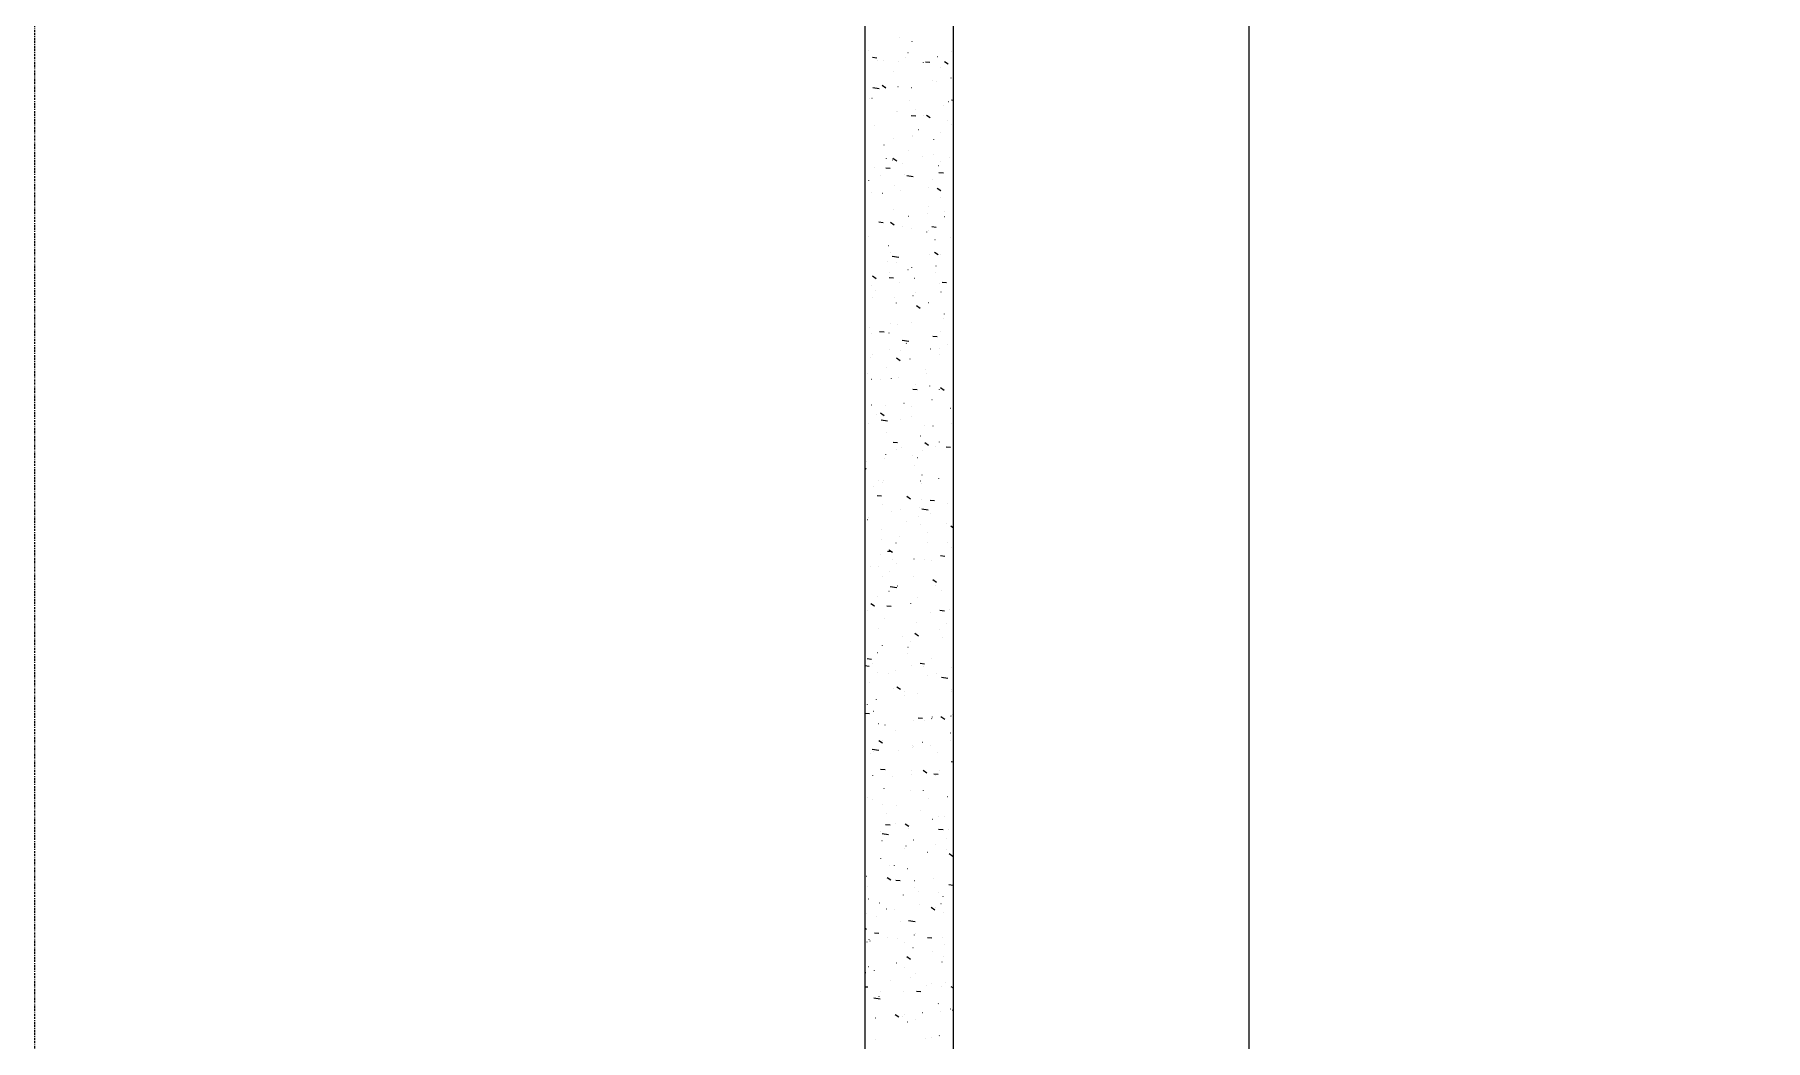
# Model space of a CAD drawing. Extents: x -1789 to 4156, y -3064 to 1391.
# Drawn here: x 1532.7 to 1766.7, y -1373.5 to -1237.4 of the extents above; entities that cross this region are included whole.
import ezdxf

# ---------------------------------------------------------------- set-up
doc = ezdxf.new("R2010")
doc.units = 0
doc.linetypes.add('ESTILO_TQS_0003', pattern=[0.92, 0.3, -0.15, 0.02, -0.15, 0.3])
for name, color, linetype in [('2', 2, 'CONTINUOUS'), ('3', 3, 'CONTINUOUS'), ('9', 254, 'CONTINUOUS')]:
    doc.layers.add(name, color=color, linetype=linetype)

msp = doc.modelspace()

# ---------------------------------------------------------------- linework, layer by layer
at = {"layer": '2', "linetype": 'ESTILO_TQS_0003'}
msp.add_lwpolyline([(1532.6668, -1652.89415), (2146.65185, -1652.89415), (2146.65185, 1011.24555), (1532.6668, 1011.24555), (1532.6668, -1652.89415)], dxfattribs=at)
at = {"layer": '3', "linetype": 'Continuous'}
msp.add_line((1696.93695, -1513.71765), (1696.93695, -875.2197), dxfattribs=at)
at = {"layer": '9', "linetype": 'Continuous'}
for p, q in [((1644.93695, -1237.59405), (1644.93695, -1237.59405)), ((1644.93695, -1237.59405), (1644.93695, -1237.59405)), ((1644.93695, -1238.19355), (1644.93695, -1238.19355)), ((1644.93695, -1238.19355), (1644.93695, -1238.19355)), ((1649.6764, -1237.79255), (1649.6843, -1237.78645)), ((1656.93695, -1237.4343), (1656.93695, -1237.4343)), ((1645.0274, -1238.90545), (1645.02, -1238.8987)), ((1645.4078, -1239.61525), (1645.3994, -1239.6099)), ((1646.5682, -1240.58255), (1645.9705, -1240.53025)), ((1650.4066, -1240.47175), (1650.4165, -1240.47045)), ((1650.7926, -1239.87045), (1650.78415, -1239.8651)), ((1651.36885, -1238.37135), (1651.3615, -1238.3646)), ((1654.74865, -1240.3717), (1654.7566, -1240.3656)), ((1656.7221, -1239.6403), (1656.732, -1239.639)), ((1656.93695, -1240.6096), (1656.93695, -1240.6096)), ((1656.93695, -1240.6096), (1656.93695, -1240.6096)), ((1644.93695, -1241.19185), (1644.93695, -1241.19185)), ((1644.93695, -1241.19185), (1644.93695, -1241.19185)), ((1644.93695, -1241.19185), (1644.93695, -1241.19185)), ((1644.93695, -1241.4292), (1644.93695, -1241.4292)), ((1646.61925, -1240.97035), (1646.6292, -1240.96905)), ((1647.5163, -1240.9585), (1647.50785, -1240.95315)), ((1648.8465, -1242.405), (1648.8391, -1242.39825)), ((1649.5548, -1241.12145), (1649.5627, -1241.1154)), ((1652.9011, -1241.2137), (1652.89265, -1241.20835)), ((1653.7408, -1241.21005), (1653.1431, -1241.1578)), ((1655.18795, -1241.8709), (1655.1806, -1241.86415)), ((1656.20335, -1241.4255), (1655.7059, -1241.09)), ((1656.93695, -1241.4897), (1656.93695, -1241.4897)), ((1656.93695, -1241.92035), (1656.93695, -1241.92035)), ((1644.93695, -1244.66485), (1644.93695, -1244.66485)), ((1644.93695, -1244.7896), (1644.93695, -1244.7896)), ((1646.90635, -1244.7568), (1646.01695, -1244.61885)), ((1647.8011, -1244.6508), (1647.3037, -1244.3153)), ((1647.7759, -1244.41585), (1647.7858, -1244.41455)), ((1649.4332, -1244.4504), (1649.4411, -1244.4443)), ((1651.24265, -1244.60065), (1651.23525, -1244.5939)), ((1654.0914, -1243.5844), (1654.1013, -1243.5831)), ((1654.62705, -1243.70065), (1654.635, -1243.69455)), ((1656.5948, -1243.25485), (1656.6047, -1243.25355)), ((1656.93695, -1243.4736), (1656.93695, -1243.4736)), ((1656.93695, -1243.78485), (1656.93695, -1243.78485)), ((1656.93695, -1243.78485), (1656.93695, -1243.78485)), ((1656.93695, -1243.78485), (1656.93695, -1243.78485)), ((1645.6155, -1246.0981), (1645.60705, -1246.09275)), ((1645.9204, -1246.0687), (1645.913, -1246.06195)), ((1650.95375, -1246.32365), (1650.9453, -1246.3183)), ((1651.7393, -1247.49185), (1651.7492, -1247.49055)), ((1655.5266, -1246.99325), (1655.53655, -1246.99195)), ((1656.2454, -1246.51955), (1656.23695, -1246.5142)), ((1656.93695, -1246.31245), (1656.68935, -1246.27405)), ((1656.93695, -1246.96015), (1656.93695, -1246.96015)), ((1656.93695, -1246.96015), (1656.93695, -1246.96015)), ((1644.93695, -1247.90045), (1644.93695, -1247.90045)), ((1644.93695, -1248.3874), (1644.93695, -1248.3874)), ((1644.93695, -1248.3874), (1644.93695, -1248.3874)), ((1646.2107, -1249.6526), (1646.2023, -1249.6472)), ((1649.2359, -1247.82145), (1649.2458, -1247.8201)), ((1649.3116, -1247.77935), (1649.3195, -1247.77325)), ((1651.83675, -1248.444), (1651.23905, -1248.39175)), ((1652.82355, -1248.32015), (1652.83145, -1248.31405)), ((1653.7702, -1248.677), (1653.27275, -1248.3415)), ((1656.0705, -1249.0643), (1656.07845, -1249.0582)), ((1656.6616, -1249.56625), (1656.65425, -1249.5595)), ((1656.93695, -1248.89025), (1656.93695, -1248.89025)), ((1656.93695, -1249.81855), (1656.93695, -1249.81855)), ((1656.93695, -1249.81855), (1656.93695, -1249.81855)), ((1644.93695, -1251.1361), (1644.93695, -1251.1361)), ((1644.93695, -1251.98515), (1644.93695, -1251.98515)), ((1644.93695, -1251.98515), (1644.93695, -1251.98515)), ((1648.83, -1251.47265), (1648.8399, -1251.47135)), ((1651.33935, -1251.03425), (1651.332, -1251.0275)), ((1651.3334, -1251.14305), (1651.3433, -1251.14175)), ((1652.19395, -1250.28905), (1652.18555, -1250.2837)), ((1654.30245, -1251.6323), (1654.294, -1251.62695)), ((1655.1207, -1250.64445), (1655.13065, -1250.64315)), ((1656.93695, -1250.1354), (1656.93695, -1250.1354)), ((1656.93695, -1250.1354), (1656.93695, -1250.1354)), ((1656.93695, -1250.813), (1656.93695, -1250.813)), ((1644.93695, -1254.37175), (1644.93695, -1254.37175)), ((1644.93695, -1254.37175), (1644.93695, -1254.37175)), ((1647.56755, -1252.3532), (1647.5755, -1252.3471)), ((1647.86855, -1254.19885), (1647.8612, -1254.19205)), ((1648.67115, -1254.39535), (1648.66275, -1254.38995)), ((1649.2558, -1254.5247), (1648.7584, -1254.1892)), ((1650.81455, -1253.09735), (1650.8225, -1253.09125)), ((1652.78915, -1253.8435), (1652.78075, -1253.83815)), ((1654.26225, -1253.68745), (1654.2702, -1253.68135)), ((1655.15845, -1254.53385), (1655.1511, -1254.52705)), ((1656.35965, -1254.07915), (1656.36955, -1254.0778)), ((1656.93695, -1253.3107), (1656.93695, -1253.3107)), ((1656.93695, -1253.3107), (1656.93695, -1253.3107)), ((1656.93695, -1253.3107), (1656.93695, -1253.3107)), ((1644.93695, -1255.58295), (1644.93695, -1255.58295)), ((1644.93695, -1255.58295), (1644.93695, -1255.58295)), ((1644.93695, -1255.58295), (1644.93695, -1255.58295)), ((1646.2568, -1255.4092), (1646.26675, -1255.4079)), ((1647.01685, -1256.5167), (1647.00845, -1256.51135)), ((1648.3956, -1255.5435), (1647.7979, -1255.4912)), ((1650.04415, -1254.9106), (1650.05405, -1254.9093)), ((1650.2647, -1256.3945), (1650.25735, -1256.38775)), ((1651.5012, -1256.66015), (1650.61185, -1256.52225)), ((1654.89765, -1255.18675), (1654.8892, -1255.1814)), ((1655.5682, -1256.171), (1654.9705, -1256.1187)), ((1656.93695, -1256.16355), (1656.93695, -1256.16355)), ((1656.93695, -1256.29075), (1656.93695, -1256.29075)), ((1656.93695, -1256.48595), (1656.93695, -1256.48595)), ((1656.93695, -1256.48595), (1656.93695, -1256.48595)), ((1656.93695, -1256.48595), (1656.93695, -1256.48595)), ((1644.93695, -1257.60735), (1644.93695, -1257.60735)), ((1644.93695, -1259.18075), (1644.93695, -1259.18075)), ((1644.93695, -1259.18075), (1644.93695, -1259.18075)), ((1645.4991, -1257.17605), (1645.507, -1257.16995)), ((1645.8909, -1258.7316), (1645.8835, -1258.72485)), ((1647.3153, -1258.8676), (1647.3252, -1258.8663)), ((1648.9468, -1257.76615), (1648.9547, -1257.76005)), ((1649.8187, -1258.53805), (1649.8286, -1258.53675)), ((1653.606, -1258.03945), (1653.6159, -1258.03815)), ((1654.14065, -1257.0164), (1654.1486, -1257.0103)), ((1655.2249, -1258.5509), (1654.72745, -1258.21535)), ((1655.2496, -1258.58625), (1655.2412, -1258.5809)), ((1656.93695, -1257.5032), (1656.93695, -1257.5032)), ((1644.93695, -1260.843), (1644.93695, -1260.843)), ((1645.02735, -1261.5998), (1645.0189, -1261.59445)), ((1648.8252, -1261.0951), (1648.8331, -1261.089)), ((1653.38055, -1261.6669), (1653.39045, -1261.6656)), ((1653.5953, -1260.70765), (1653.5869, -1260.70225)), ((1655.24005, -1259.40845), (1655.24795, -1259.40235)), ((1655.6837, -1261.3601), (1655.67635, -1261.35335)), ((1656.93695, -1259.66125), (1656.93695, -1259.66125)), ((1656.93695, -1259.7057), (1656.93695, -1259.7057)), ((1644.93695, -1262.7785), (1644.93695, -1262.7785)), ((1644.93695, -1262.7785), (1644.93695, -1262.7785)), ((1647.4392, -1262.86035), (1646.84145, -1262.80805)), ((1648.9039, -1263.18), (1648.40645, -1262.8445)), ((1650.06735, -1263.37755), (1650.0753, -1263.3715)), ((1650.87715, -1261.99645), (1650.88705, -1261.99515)), ((1651.3099, -1263.6972), (1651.3025, -1263.69045)), ((1653.59205, -1263.88085), (1653.5836, -1263.87545)), ((1654.6118, -1263.48785), (1654.01405, -1263.43555)), ((1655.7038, -1262.0509), (1655.69535, -1262.0455)), ((1656.93695, -1262.5085), (1656.93695, -1262.5085)), ((1656.93695, -1262.5085), (1656.93695, -1262.5085)), ((1656.93695, -1262.8365), (1656.93695, -1262.8365)), ((1656.93695, -1262.8365), (1656.93695, -1262.8365)), ((1656.93695, -1262.8365), (1656.93695, -1262.8365)), ((1656.93695, -1263.6913), (1656.93695, -1263.6913)), ((1644.93695, -1264.07865), (1644.93695, -1264.07865)), ((1645.478, -1264.69825), (1645.47065, -1264.6915)), ((1648.1235, -1265.95675), (1648.13345, -1265.95545)), ((1653.31435, -1264.1217), (1653.32225, -1264.1156)), ((1654.43905, -1265.1253), (1654.44895, -1265.124)), ((1656.5613, -1264.86585), (1656.56925, -1264.85975)), ((1656.93695, -1266.0118), (1656.93695, -1266.0118)), ((1656.93695, -1266.0118), (1656.93695, -1266.0118)), ((1644.93695, -1266.3763), (1644.93695, -1266.3763)), ((1644.93695, -1267.31425), (1644.93695, -1267.31425)), ((1644.93695, -1267.31425), (1644.93695, -1267.31425)), ((1644.93695, -1267.31425), (1644.93695, -1267.31425)), ((1648.0584, -1268.15475), (1648.0663, -1268.14865)), ((1648.41825, -1266.9353), (1648.4098, -1266.92995)), ((1649.5579, -1267.54955), (1648.66855, -1267.4116)), ((1649.2971, -1268.1978), (1649.28975, -1268.19105)), ((1653.75645, -1267.16085), (1653.748, -1267.1555)), ((1654.87295, -1267.2062), (1654.37555, -1266.87065)), ((1654.57345, -1268.7054), (1654.5834, -1268.7041)), ((1655.129, -1267.19675), (1655.1216, -1267.19)), ((1656.93695, -1268.5984), (1656.93695, -1268.5984)), ((1656.93695, -1268.69395), (1656.93695, -1268.69395)), ((1644.93695, -1269.97405), (1644.93695, -1269.97405)), ((1644.93695, -1269.97405), (1644.93695, -1269.97405)), ((1644.93695, -1270.5499), (1644.93695, -1270.5499)), ((1644.93695, -1270.5499), (1644.93695, -1270.5499)), ((1646.47075, -1270.4315), (1645.9733, -1270.096)), ((1648.8267, -1270.38225), (1648.229, -1270.32995)), ((1648.28275, -1269.5336), (1648.29265, -1269.5323)), ((1649.65845, -1270.9007), (1649.65, -1270.8953)), ((1650.78615, -1269.204), (1650.79605, -1269.2027)), ((1651.30535, -1268.8989), (1651.3133, -1268.8928)), ((1651.69325, -1270.39345), (1651.6859, -1270.3867)), ((1654.55235, -1269.64305), (1654.56025, -1269.63695)), ((1655.9993, -1271.0098), (1655.4016, -1270.9575)), ((1656.93695, -1268.85345), (1656.93695, -1268.85345)), ((1656.93695, -1269.18705), (1656.93695, -1269.18705)), ((1656.93695, -1269.18705), (1656.93695, -1269.18705)), ((1645.8614, -1271.3945), (1645.85405, -1271.38775)), ((1645.9899, -1272.9776), (1645.9978, -1272.9715)), ((1646.4287, -1272.0184), (1646.4203, -1272.013)), ((1648.95655, -1273.04265), (1648.96645, -1273.04135)), ((1651.45995, -1272.7131), (1651.46985, -1272.7118)), ((1651.76695, -1272.24395), (1651.7585, -1272.23855)), ((1654.9967, -1271.12625), (1654.98825, -1271.12085)), ((1655.24725, -1272.21445), (1655.25715, -1272.21315)), ((1656.93695, -1271.0918), (1656.93695, -1271.0918)), ((1656.93695, -1272.36235), (1656.93695, -1272.36235)), ((1644.93695, -1273.57185), (1644.93695, -1273.57185)), ((1644.93695, -1273.57185), (1644.93695, -1273.57185)), ((1644.93695, -1273.78555), (1644.93695, -1273.78555)), ((1649.23685, -1273.72175), (1649.2448, -1273.71565)), ((1652.4398, -1274.4577), (1651.94235, -1274.12215)), ((1653.53265, -1273.6611), (1653.5406, -1273.655)), ((1655.73085, -1275.21), (1655.73875, -1275.2039)), ((1656.93695, -1275.19845), (1656.93695, -1275.19845)), ((1656.93695, -1275.19845), (1656.93695, -1275.19845)), ((1656.93695, -1275.19845), (1656.93695, -1275.19845)), ((1656.93695, -1275.5376), (1656.93695, -1275.5376)), ((1656.93695, -1275.5376), (1656.93695, -1275.5376)), ((1656.93695, -1275.5376), (1656.93695, -1275.5376)), ((1644.93695, -1277.02115), (1644.93695, -1277.02115)), ((1644.93695, -1277.16965), (1644.93695, -1277.16965)), ((1644.93695, -1277.16965), (1644.93695, -1277.16965)), ((1644.93695, -1277.16965), (1644.93695, -1277.16965)), ((1645.52475, -1277.09225), (1645.53465, -1277.09095)), ((1645.9127, -1277.7865), (1645.90535, -1277.77975)), ((1647.5504, -1277.67115), (1646.9527, -1277.61885)), ((1648.2172, -1277.7398), (1648.22515, -1277.7337)), ((1648.47825, -1276.49935), (1648.46985, -1276.494)), ((1649.3121, -1276.59365), (1649.322, -1276.59235)), ((1651.2804, -1276.3601), (1651.273, -1276.35335)), ((1655.1578, -1277.57945), (1655.1494, -1277.57405)), ((1655.6276, -1275.7622), (1655.6375, -1275.7609)), ((1656.93695, -1277.49105), (1656.93695, -1277.49105)), ((1644.93695, -1280.2568), (1644.93695, -1280.2568)), ((1648.30885, -1279.98215), (1648.3015, -1279.9754)), ((1649.7648, -1280.1318), (1649.7747, -1280.1305)), ((1650.8837, -1278.9459), (1649.99435, -1278.80795)), ((1650.55815, -1279.17915), (1650.5661, -1279.17305)), ((1653.80515, -1279.92325), (1653.8131, -1279.9172)), ((1654.723, -1278.29865), (1654.1253, -1278.24635)), ((1655.0995, -1279.85965), (1655.0921, -1279.8529)), ((1656.0803, -1279.30035), (1656.0902, -1279.29905)), ((1656.93695, -1278.49235), (1656.93695, -1278.49235)), ((1656.93695, -1278.7129), (1656.93695, -1278.7129)), ((1656.93695, -1278.7129), (1656.93695, -1278.7129)), ((1656.93695, -1279.8847), (1656.93695, -1279.8847)), ((1644.93695, -1280.7674), (1644.93695, -1280.7674)), ((1644.93695, -1280.7674), (1644.93695, -1280.7674)), ((1644.93695, -1280.7674), (1644.93695, -1280.7674)), ((1645.7216, -1281.09375), (1645.71315, -1281.08835)), ((1645.97745, -1280.63045), (1645.98735, -1280.6291)), ((1647.83005, -1282.437), (1647.82165, -1282.4316)), ((1649.72705, -1281.5206), (1649.2296, -1281.18505)), ((1651.0598, -1281.3193), (1651.0514, -1281.3139)), ((1653.1683, -1282.66255), (1653.15985, -1282.65715)), ((1655.0567, -1280.6903), (1655.0483, -1280.68495)), ((1656.93695, -1281.5434), (1656.93695, -1281.5434)), ((1656.93695, -1281.88815), (1656.93695, -1281.88815)), ((1644.93695, -1283.49245), (1644.93695, -1283.49245)), ((1644.93695, -1283.49245), (1644.93695, -1283.49245)), ((1644.93695, -1284.3652), (1644.93695, -1284.3652)), ((1644.93695, -1284.3652), (1644.93695, -1284.3652)), ((1645.3022, -1283.2122), (1645.31015, -1283.2061)), ((1645.8319, -1284.0574), (1645.82455, -1284.05065)), ((1647.03595, -1284.08885), (1647.04585, -1284.08755)), ((1648.5492, -1283.9563), (1648.5571, -1283.95025)), ((1649.53935, -1283.7593), (1649.54925, -1283.75795)), ((1651.79615, -1284.70045), (1651.8041, -1284.69435)), ((1653.32665, -1283.26065), (1653.33655, -1283.25935)), ((1653.72785, -1284.94775), (1653.7205, -1284.941)), ((1656.93695, -1285.06345), (1656.93695, -1285.06345)), ((1656.93695, -1285.06345), (1656.93695, -1285.06345)), ((1656.93695, -1285.06345), (1656.93695, -1285.06345)), ((1644.93695, -1286.72805), (1644.93695, -1286.72805)), ((1644.93695, -1286.72805), (1644.93695, -1286.72805)), ((1650.2389, -1287.26495), (1650.2488, -1287.26365)), ((1652.0504, -1285.46535), (1651.4527, -1285.41305)), ((1654.0262, -1286.76635), (1654.03615, -1286.76505)), ((1655.04315, -1285.4446), (1655.05105, -1285.4385)), ((1655.6961, -1285.5468), (1655.1987, -1285.21125)), ((1656.93695, -1285.8929), (1656.93695, -1285.8929)), ((1656.93695, -1286.38375), (1656.93695, -1286.38375)), ((1644.93695, -1287.96295), (1644.93695, -1287.96295)), ((1644.93695, -1287.96295), (1644.93695, -1287.96295)), ((1645.88275, -1287.54695), (1645.8743, -1287.54155)), ((1646.4807, -1288.77915), (1646.4886, -1288.77305)), ((1647.5735, -1288.9607), (1647.07605, -1288.62515)), ((1648.02735, -1289.69365), (1647.138, -1289.55575)), ((1647.7355, -1287.59455), (1647.7454, -1287.59325)), ((1649.72765, -1289.5233), (1649.7356, -1289.5172)), ((1651.22095, -1287.7725), (1651.2125, -1287.7671)), ((1651.2509, -1289.023), (1651.24355, -1289.01625)), ((1656.55915, -1287.99805), (1656.55075, -1287.99265)), ((1656.93695, -1287.88835), (1656.93695, -1287.88835)), ((1656.93695, -1287.88835), (1656.93695, -1287.88835)), ((1656.93695, -1288.2387), (1656.93695, -1288.2387)), ((1656.93695, -1288.2387), (1656.93695, -1288.2387)), ((1644.93695, -1289.9637), (1644.93695, -1289.9637)), ((1644.93695, -1291.56075), (1644.93695, -1291.56075)), ((1645.41905, -1290.02405), (1645.41165, -1290.0173)), ((1647.84415, -1291.178), (1647.8541, -1291.1767)), ((1652.4612, -1291.73785), (1652.45275, -1291.7325)), ((1652.97465, -1290.26745), (1652.9826, -1290.26135)), ((1654.15965, -1290.34655), (1654.1696, -1290.34525)), ((1656.66305, -1290.017), (1656.673, -1290.01565)), ((1656.93695, -1291.07545), (1656.93695, -1291.07545)), ((1656.93695, -1291.414), (1656.93695, -1291.414)), ((1656.93695, -1291.414), (1656.93695, -1291.414)), ((1644.93695, -1293.1993), (1644.93695, -1293.1993)), ((1647.802, -1294.23655), (1647.8099, -1294.23045)), ((1649.3778, -1292.63205), (1648.7801, -1292.57975)), ((1649.23815, -1293.5236), (1649.23075, -1293.51685)), ((1649.9429, -1293.30885), (1649.9345, -1293.30345)), ((1651.40605, -1294.30685), (1651.41595, -1294.30555)), ((1652.80305, -1293.6347), (1652.811, -1293.62865)), ((1653.54255, -1292.9869), (1653.04515, -1292.65135)), ((1654.56965, -1293.0811), (1654.5612, -1293.07575)), ((1655.07, -1292.52255), (1655.06265, -1292.5158)), ((1656.5504, -1293.2596), (1655.9527, -1293.2073)), ((1656.93695, -1293.2934), (1656.93695, -1293.2934)), ((1656.93695, -1294.23335), (1656.93695, -1294.23335)), ((1644.93695, -1295.15855), (1644.93695, -1295.15855)), ((1644.93695, -1295.15855), (1644.93695, -1295.15855)), ((1645.14035, -1296.2122), (1644.93695, -1296.075)), ((1644.93695, -1296.43495), (1644.93695, -1296.43495)), ((1644.93695, -1296.43495), (1644.93695, -1296.43495)), ((1644.93695, -1296.43495), (1644.93695, -1296.43495)), ((1645.1153, -1295.13505), (1645.12525, -1295.13375)), ((1647.6187, -1294.80545), (1647.62865, -1294.80415)), ((1651.6343, -1295.7193), (1651.6269, -1295.71255)), ((1652.0514, -1294.6521), (1652.04295, -1294.6467)), ((1656.93695, -1294.58925), (1656.93695, -1294.58925)), ((1656.93695, -1294.58925), (1656.93695, -1294.58925)), ((1656.93695, -1294.58925), (1656.93695, -1294.58925)), ((1656.93695, -1295.27645), (1656.93695, -1295.27645)), ((1644.93695, -1298.7563), (1644.93695, -1298.7563)), ((1646.13415, -1298.5987), (1646.14405, -1298.5974)), ((1646.842, -1297.6729), (1646.8346, -1297.66615)), ((1647.2841, -1297.9655), (1647.27565, -1297.96015)), ((1647.4876, -1297.7134), (1647.49555, -1297.70735)), ((1652.44965, -1297.76725), (1652.45955, -1297.76595)), ((1652.6223, -1298.19105), (1652.6139, -1298.1857)), ((1652.68145, -1296.96365), (1652.6894, -1296.95755)), ((1654.95305, -1297.43765), (1654.96295, -1297.43635)), ((1656.93695, -1297.76455), (1656.93695, -1297.76455)), ((1656.93695, -1297.76455), (1656.93695, -1297.76455)), ((1656.93695, -1297.76455), (1656.93695, -1297.76455)), ((1644.93695, -1299.6706), (1644.93695, -1299.6706)), ((1647.20415, -1299.84245), (1646.60645, -1299.79015)), ((1647.366, -1301.04235), (1647.37395, -1301.03625)), ((1651.1094, -1300.2384), (1650.612, -1299.90285)), ((1652.32235, -1301.3818), (1652.33225, -1301.3805)), ((1652.55985, -1300.2926), (1652.5678, -1300.2865)), ((1654.37675, -1300.46995), (1653.77905, -1300.41765)), ((1656.10965, -1300.88315), (1656.11955, -1300.88185)), ((1656.93695, -1300.5783), (1656.93695, -1300.5783)), ((1656.93695, -1300.5783), (1656.93695, -1300.5783)), ((1656.93695, -1300.5783), (1656.93695, -1300.5783)), ((1656.93695, -1300.69395), (1656.93695, -1300.69395)), ((1656.93695, -1300.9398), (1656.93695, -1300.9398)), ((1656.93695, -1300.9398), (1656.93695, -1300.9398)), ((1644.93695, -1302.3541), (1644.93695, -1302.3541)), ((1644.93695, -1302.3541), (1644.93695, -1302.3541)), ((1644.93695, -1302.9062), (1644.93695, -1302.9062)), ((1645.29455, -1303.0486), (1645.28615, -1303.04325)), ((1645.38955, -1302.68695), (1645.3822, -1302.6802)), ((1648.5243, -1301.9309), (1648.5159, -1301.92555)), ((1649.81895, -1301.71135), (1649.82885, -1301.71005)), ((1650.6328, -1303.27415), (1650.62435, -1303.2688)), ((1652.261, -1302.6385), (1652.2536, -1302.63175)), ((1652.43825, -1303.62155), (1652.4462, -1303.61545)), ((1653.5353, -1301.73865), (1652.6459, -1301.60075)), ((1653.86255, -1302.15645), (1653.8541, -1302.1511)), ((1655.971, -1303.4997), (1655.9626, -1303.49435)), ((1656.93695, -1302.26625), (1656.93695, -1302.26625)), ((1644.93695, -1305.95185), (1644.93695, -1305.95185)), ((1644.93695, -1305.95185), (1644.93695, -1305.95185)), ((1644.93695, -1306.14185), (1644.93695, -1306.14185)), ((1647.18825, -1305.6555), (1647.19815, -1305.65415)), ((1647.2444, -1304.3713), (1647.25235, -1304.3652)), ((1649.69165, -1305.3259), (1649.70155, -1305.3246)), ((1653.46545, -1306.069), (1653.4734, -1306.0629)), ((1653.47895, -1304.8273), (1653.48885, -1304.826)), ((1656.0801, -1306.13805), (1656.0727, -1306.1313)), ((1656.93695, -1304.1691), (1656.58105, -1303.92905)), ((1656.93695, -1304.1151), (1656.93695, -1304.1151)), ((1656.93695, -1304.1151), (1656.93695, -1304.1151)), ((1656.93695, -1304.1151), (1656.93695, -1304.1151)), ((1647.1228, -1307.70025), (1647.13075, -1307.69415)), ((1648.59165, -1307.36435), (1647.99395, -1307.31205)), ((1648.67625, -1307.4899), (1648.17885, -1307.15435)), ((1648.68545, -1308.3841), (1648.677, -1308.37875)), ((1649.20865, -1306.18655), (1649.2013, -1306.17975)), ((1651.6048, -1308.3822), (1651.59745, -1308.37545)), ((1653.0473, -1308.4819), (1653.0572, -1308.4806)), ((1655.76425, -1307.99185), (1655.16655, -1307.93955)), ((1656.71245, -1306.8131), (1656.72035, -1306.80705)), ((1656.93695, -1306.92325), (1656.93695, -1306.92325)), ((1656.93695, -1307.29035), (1656.93695, -1307.29035)), ((1656.93695, -1307.29035), (1656.93695, -1307.29035)), ((1656.93695, -1307.29035), (1656.93695, -1307.29035)), ((1656.93695, -1308.09445), (1656.93695, -1308.09445)), ((1644.93695, -1309.3775), (1644.93695, -1309.3775)), ((1644.93695, -1309.54965), (1644.93695, -1309.54965)), ((1644.93695, -1309.54965), (1644.93695, -1309.54965)), ((1645.77295, -1309.38325), (1645.76555, -1309.3765)), ((1646.75655, -1309.3101), (1646.7665, -1309.3088)), ((1647.28955, -1310.6701), (1647.28115, -1310.66475)), ((1648.2928, -1310.0381), (1648.3007, -1310.032)), ((1649.25995, -1308.9805), (1649.2699, -1308.9792)), ((1651.53975, -1310.78225), (1651.5477, -1310.77615)), ((1654.02365, -1308.60965), (1654.01525, -1308.6043)), ((1656.93695, -1310.46565), (1656.93695, -1310.46565)), ((1656.93695, -1310.46565), (1656.93695, -1310.46565)), ((1644.93695, -1312.6131), (1644.93695, -1312.6131)), ((1644.93695, -1312.6131), (1644.93695, -1312.6131)), ((1644.93695, -1312.6131), (1644.93695, -1312.6131)), ((1644.93695, -1313.1474), (1644.93695, -1313.1474)), ((1648.21755, -1312.7155), (1648.2275, -1312.7142)), ((1649.2689, -1312.26775), (1648.37955, -1312.1298)), ((1649.39805, -1312.01335), (1649.3896, -1312.008)), ((1654.6453, -1311.51605), (1654.1479, -1311.18055)), ((1654.53305, -1311.88405), (1654.543, -1311.88275)), ((1655.2639, -1312.57505), (1655.25545, -1312.5697)), ((1656.93695, -1313.0618), (1656.93695, -1313.0618)), ((1645.3751, -1315.36365), (1645.36775, -1315.3569)), ((1646.2431, -1314.7414), (1645.7457, -1314.40585)), ((1646.2838, -1314.8153), (1646.29175, -1314.8092)), ((1646.69595, -1313.4672), (1646.6875, -1313.46185)), ((1648.5326, -1314.7597), (1647.93485, -1314.7074)), ((1651.19195, -1314.34885), (1651.18455, -1314.3421)), ((1652.0735, -1313.60835), (1652.0814, -1313.60225)), ((1655.7052, -1315.38725), (1655.1075, -1315.33495)), ((1656.3837, -1315.2382), (1656.3936, -1315.2369)), ((1656.93695, -1313.2682), (1656.93695, -1313.2682)), ((1656.93695, -1313.2682), (1656.93695, -1313.2682)), ((1656.93695, -1313.2682), (1656.93695, -1313.2682)), ((1656.93695, -1313.457), (1656.93695, -1313.457)), ((1656.93695, -1313.6409), (1656.93695, -1313.6409)), ((1656.93695, -1315.495), (1656.93695, -1315.495)), ((1644.93695, -1315.84875), (1644.93695, -1315.84875)), ((1644.93695, -1315.84875), (1644.93695, -1315.84875)), ((1644.93695, -1316.7452), (1644.93695, -1316.7452)), ((1646.758, -1317.68705), (1646.76595, -1317.68095)), ((1647.5648, -1316.39925), (1647.5747, -1316.39795)), ((1651.9519, -1316.9373), (1651.9598, -1316.9312)), ((1653.8803, -1315.5678), (1653.8902, -1315.5665)), ((1655.01105, -1317.8484), (1655.00365, -1317.84165)), ((1656.02475, -1317.0477), (1656.03265, -1317.0416)), ((1656.93695, -1316.8162), (1656.93695, -1316.8162)), ((1656.93695, -1316.8162), (1656.93695, -1316.8162)), ((1656.93695, -1316.8162), (1656.93695, -1316.8162)), ((1644.93695, -1319.0844), (1644.93695, -1319.0844)), ((1647.33935, -1320.0267), (1647.34925, -1320.0254)), ((1650.0868, -1318.8027), (1650.07835, -1318.79735)), ((1651.12665, -1319.5281), (1651.1366, -1319.5268)), ((1652.21215, -1318.76755), (1651.71475, -1318.43205)), ((1655.42505, -1319.02825), (1655.4166, -1319.0229)), ((1656.93695, -1319.6132), (1656.93695, -1319.6132)), ((1656.93695, -1319.99145), (1656.93695, -1319.99145)), ((1656.93695, -1319.99145), (1656.93695, -1319.99145)), ((1644.93695, -1320.343), (1644.93695, -1320.343)), ((1644.93695, -1320.343), (1644.93695, -1320.343)), ((1644.93695, -1320.343), (1644.93695, -1320.343)), ((1644.93695, -1322.32), (1644.93695, -1322.32)), ((1645.86, -1321.9264), (1645.26225, -1321.8741)), ((1645.9888, -1322.54255), (1645.9804, -1322.53715)), ((1646.6364, -1321.016), (1646.64435, -1321.0099)), ((1650.70925, -1321.1264), (1650.7172, -1321.1203)), ((1650.7941, -1320.32925), (1650.78675, -1320.3225)), ((1653.0326, -1322.55395), (1652.43485, -1322.50165)), ((1653.95625, -1321.87055), (1653.9642, -1321.86445)), ((1656.93695, -1321.9545), (1656.93695, -1321.9545)), ((1645.51445, -1322.8762), (1644.93695, -1322.78665)), ((1644.93695, -1323.94075), (1644.93695, -1323.94075)), ((1644.93695, -1323.94075), (1644.93695, -1323.94075)), ((1646.641, -1323.7164), (1646.6509, -1323.7151)), ((1648.0973, -1323.8858), (1648.08885, -1323.8804)), ((1649.1444, -1323.38685), (1649.1543, -1323.38555)), ((1651.32705, -1322.7681), (1651.3186, -1322.7627)), ((1652.9317, -1322.88825), (1652.9416, -1322.88695)), ((1653.4355, -1324.11135), (1653.4271, -1324.10595)), ((1654.6132, -1323.8288), (1654.6058, -1323.82205)), ((1656.18685, -1324.5314), (1655.2975, -1324.3935)), ((1656.66525, -1322.99365), (1656.65685, -1322.98825)), ((1656.93695, -1322.89555), (1656.93695, -1322.89555)), ((1656.93695, -1323.16675), (1656.93695, -1323.16675)), ((1656.93695, -1324.64775), (1656.93695, -1324.64775)), ((1644.93695, -1325.55565), (1644.93695, -1325.55565)), ((1644.93695, -1325.55565), (1644.93695, -1325.55565)), ((1644.93695, -1325.55565), (1644.93695, -1325.55565)), ((1645.5366, -1325.09555), (1645.54455, -1325.08945)), ((1648.7836, -1325.83965), (1648.7915, -1325.8336)), ((1649.779, -1326.01905), (1649.2816, -1325.68355)), ((1650.30515, -1326.22615), (1650.29775, -1326.2194)), ((1650.301, -1326.83235), (1650.3109, -1326.83105)), ((1652.03055, -1326.5838), (1652.0385, -1326.5777)), ((1656.6165, -1326.0009), (1656.62645, -1325.9996)), ((1656.72145, -1326.22), (1656.7294, -1326.2139)), ((1656.93695, -1325.95815), (1656.93695, -1325.95815)), ((1656.93695, -1326.342), (1656.93695, -1326.342)), ((1656.93695, -1326.342), (1656.93695, -1326.342)), ((1656.93695, -1326.342), (1656.93695, -1326.342)), ((1644.93695, -1327.53855), (1644.93695, -1327.53855)), ((1644.93695, -1327.53855), (1644.93695, -1327.53855)), ((1644.93695, -1327.53855), (1644.93695, -1327.53855)), ((1644.93695, -1328.7913), (1644.93695, -1328.7913)), ((1644.93695, -1328.7913), (1644.93695, -1328.7913)), ((1644.93695, -1328.7913), (1644.93695, -1328.7913)), ((1645.5816, -1329.3026), (1644.9839, -1329.2503)), ((1645.3306, -1328.0128), (1645.3232, -1328.00605)), ((1646.14995, -1328.99575), (1646.1415, -1328.99035)), ((1646.5137, -1327.33095), (1646.5236, -1327.32965)), ((1656.59985, -1329.54895), (1656.6078, -1329.54285)), ((1656.8264, -1329.44685), (1656.81795, -1329.44145)), ((1656.93695, -1329.5173), (1656.93695, -1329.5173)), ((1656.93695, -1329.5173), (1656.93695, -1329.5173)), ((1644.93695, -1331.1363), (1644.93695, -1331.1363)), ((1646.7746, -1330.61685), (1646.78255, -1330.61075)), ((1647.6703, -1330.77645), (1647.68025, -1330.77515)), ((1649.1497, -1331.51235), (1649.1423, -1331.5056)), ((1651.4655, -1330.25305), (1651.4734, -1330.24695)), ((1652.7542, -1329.9301), (1652.1565, -1329.8778)), ((1653.01335, -1330.19295), (1653.0049, -1330.1876)), ((1653.9858, -1329.945), (1653.99575, -1329.9437)), ((1654.12425, -1329.72575), (1654.11685, -1329.71895)), ((1655.7481, -1330.04525), (1655.25065, -1329.70975)), ((1656.4892, -1329.61545), (1656.49915, -1329.61415)), ((1656.93695, -1330.29605), (1656.93695, -1330.29605)), ((1656.93695, -1330.84715), (1656.93695, -1330.84715)), ((1644.93695, -1332.0269), (1644.93695, -1332.0269)), ((1644.93695, -1332.0269), (1644.93695, -1332.0269)), ((1646.84025, -1334.2726), (1645.9509, -1334.13465)), ((1647.34585, -1333.27055), (1646.84845, -1332.93505)), ((1647.39015, -1332.96115), (1647.38175, -1332.95575)), ((1651.3439, -1333.582), (1651.3518, -1333.5759)), ((1651.3551, -1333.88915), (1651.36505, -1333.88785)), ((1651.54585, -1333.708), (1651.53845, -1333.70125)), ((1652.7284, -1333.1867), (1652.71995, -1333.1813)), ((1653.8585, -1333.55955), (1653.86845, -1333.55825)), ((1656.5204, -1331.9214), (1656.513, -1331.91465)), ((1656.51555, -1332.84925), (1656.52345, -1332.84315)), ((1656.93695, -1332.3031), (1656.93695, -1332.3031)), ((1656.93695, -1332.3031), (1656.93695, -1332.3031)), ((1656.93695, -1332.3031), (1656.93695, -1332.3031)), ((1656.93695, -1332.69255), (1656.93695, -1332.69255)), ((1656.93695, -1332.69255), (1656.93695, -1332.69255)), ((1644.93695, -1334.7341), (1644.93695, -1334.7341)), ((1644.93695, -1335.26255), (1644.93695, -1335.26255)), ((1645.0396, -1334.7206), (1645.04955, -1334.7193)), ((1645.71395, -1334.70905), (1645.7066, -1334.7023)), ((1646.15, -1334.33175), (1646.15795, -1334.32565)), ((1649.49865, -1334.3044), (1649.4902, -1334.299)), ((1654.83685, -1334.52995), (1654.82845, -1334.52455)), ((1656.93695, -1335.8385), (1656.6233, -1335.78985)), ((1656.93695, -1335.86785), (1656.93695, -1335.86785)), ((1656.93695, -1335.86785), (1656.93695, -1335.86785)), ((1656.93695, -1335.86785), (1656.93695, -1335.86785)), ((1644.93695, -1338.3319), (1644.93695, -1338.3319)), ((1644.93695, -1338.3319), (1644.93695, -1338.3319)), ((1644.93695, -1338.4982), (1644.93695, -1338.4982)), ((1646.0284, -1337.6607), (1646.03635, -1337.6546)), ((1647.6874, -1336.88735), (1647.08965, -1336.83505)), ((1648.72445, -1337.83325), (1648.73435, -1337.83195)), ((1651.20005, -1336.92795), (1651.208, -1336.9219)), ((1651.2278, -1337.50365), (1651.23775, -1337.50235)), ((1653.31495, -1337.29675), (1652.8175, -1336.96125)), ((1654.86, -1337.51485), (1654.26225, -1337.4626)), ((1654.44705, -1337.6721), (1654.455, -1337.666)), ((1655.01515, -1337.00505), (1655.02505, -1337.00375)), ((1656.93695, -1337.6966), (1656.93695, -1337.6966)), ((1656.93695, -1338.6481), (1656.93695, -1338.6481)), ((1656.93695, -1338.6481), (1656.93695, -1338.6481)), ((1656.93695, -1338.6481), (1656.93695, -1338.6481)), ((1645.3011, -1340.6757), (1645.2937, -1340.66895)), ((1646.0274, -1340.8971), (1646.03535, -1340.891)), ((1647.5513, -1339.41435), (1647.54285, -1339.40895)), ((1651.13295, -1339.67465), (1651.1256, -1339.6679)), ((1652.88955, -1339.6399), (1652.8811, -1339.6345)), ((1653.60095, -1340.78905), (1653.61085, -1340.7877)), ((1656.10435, -1340.45945), (1656.11425, -1340.45815)), ((1656.93695, -1339.0431), (1656.93695, -1339.0431)), ((1656.93695, -1339.0431), (1656.93695, -1339.0431)), ((1656.93695, -1339.0431), (1656.93695, -1339.0431)), ((1656.93695, -1339.73985), (1656.93695, -1339.73985)), ((1644.93695, -1341.7338), (1644.93695, -1341.7338)), ((1644.93695, -1341.7338), (1644.93695, -1341.7338)), ((1644.93695, -1341.7338), (1644.93695, -1341.7338)), ((1644.93695, -1341.92965), (1644.93695, -1341.92965)), ((1647.28545, -1341.6205), (1647.29535, -1341.61915)), ((1647.89955, -1342.8115), (1647.89115, -1342.8061)), ((1649.2744, -1341.64125), (1649.2823, -1341.63515)), ((1652.52135, -1342.38535), (1652.5293, -1342.3793)), ((1654.12975, -1343.6053), (1654.1213, -1343.5999)), ((1654.95205, -1343.1742), (1654.9447, -1343.16745)), ((1655.76835, -1343.1295), (1655.7763, -1343.1234)), ((1656.93695, -1342.2184), (1656.93695, -1342.2184)), ((1656.93695, -1342.2184), (1656.93695, -1342.2184)), ((1644.93695, -1344.96945), (1644.93695, -1344.96945)), ((1644.93695, -1344.96945), (1644.93695, -1344.96945)), ((1644.93695, -1344.96945), (1644.93695, -1344.96945)), ((1644.93695, -1345.52745), (1644.93695, -1345.52745)), ((1644.93695, -1345.52745), (1644.93695, -1345.52745)), ((1644.93695, -1345.52745), (1644.93695, -1345.52745)), ((1647.06, -1345.24795), (1647.0699, -1345.24665)), ((1648.16605, -1345.66895), (1647.27665, -1345.53105)), ((1648.35665, -1344.34645), (1647.7589, -1344.29415)), ((1649.1202, -1344.17525), (1649.1128, -1344.1685)), ((1650.8818, -1344.54825), (1650.38435, -1344.21275)), ((1650.8473, -1344.74935), (1650.85725, -1344.748)), ((1655.52925, -1344.97395), (1654.9315, -1344.92165)), ((1656.23825, -1344.9485), (1656.2298, -1344.94315)), ((1656.93695, -1344.99305), (1656.93695, -1344.99305)), ((1656.93695, -1345.0971), (1656.93695, -1345.0971)), ((1656.93695, -1345.39365), (1656.93695, -1345.39365)), ((1656.93695, -1345.39365), (1656.93695, -1345.39365)), ((1656.93695, -1345.39365), (1656.93695, -1345.39365)), ((1644.93695, -1348.2051), (1644.93695, -1348.2051)), ((1644.93695, -1348.2051), (1644.93695, -1348.2051)), ((1647.2654, -1346.4184), (1647.27335, -1346.4123)), ((1650.36, -1347.55425), (1650.35155, -1347.54885)), ((1650.5124, -1347.16255), (1650.5203, -1347.15645)), ((1651.51635, -1346.37095), (1651.50895, -1346.3642)), ((1653.43855, -1348.00595), (1653.4485, -1348.00465)), ((1654.478, -1347.0024), (1654.4696, -1346.99705)), ((1655.94195, -1347.6764), (1655.95185, -1347.6751)), ((1655.99185, -1346.19365), (1655.9998, -1346.18755)), ((1656.85085, -1348.57445), (1656.35345, -1348.23895)), ((1656.93695, -1347.02925), (1656.93695, -1347.02925)), ((1644.93695, -1349.1252), (1644.93695, -1349.1252)), ((1647.12305, -1348.8374), (1647.13295, -1348.8361)), ((1648.3493, -1349.81385), (1648.3419, -1349.8071)), ((1648.95265, -1349.83295), (1648.94425, -1349.82755)), ((1650.7359, -1350.22665), (1650.74385, -1350.2206)), ((1656.5865, -1348.34565), (1656.57805, -1348.3403)), ((1656.93695, -1348.56895), (1656.93695, -1348.56895)), ((1656.93695, -1348.56895), (1656.93695, -1348.56895)), ((1656.93695, -1348.56895), (1656.93695, -1348.56895)), ((1656.93695, -1348.63255), (1656.93695, -1348.63255)), ((1644.93695, -1351.4407), (1644.93695, -1351.4407)), ((1644.93695, -1352.723), (1644.93695, -1352.723)), ((1645.1969, -1351.24125), (1645.20485, -1351.23515)), ((1645.36485, -1352.66665), (1645.37475, -1352.66535)), ((1648.44865, -1351.79975), (1647.9512, -1351.46425)), ((1649.74415, -1351.86835), (1649.14645, -1351.81605)), ((1651.68035, -1351.8352), (1651.69025, -1351.8339)), ((1651.6909, -1352.7295), (1651.6988, -1352.72345)), ((1654.18375, -1351.50565), (1654.19365, -1351.50435)), ((1656.91675, -1352.49585), (1656.31905, -1352.4436)), ((1656.93535, -1351.3365), (1656.92795, -1351.32975)), ((1656.93695, -1351.7442), (1656.93005, -1351.7398)), ((1656.93695, -1351.338), (1656.93695, -1351.338)), ((1656.93695, -1351.338), (1656.93695, -1351.338)), ((1656.93695, -1351.7442), (1656.93695, -1351.7442)), ((1656.93695, -1352.49765), (1656.93695, -1352.49765)), ((1644.93695, -1354.67635), (1644.93695, -1354.67635)), ((1645.42045, -1354.30535), (1645.42835, -1354.2993)), ((1646.96315, -1354.916), (1646.9547, -1354.91065)), ((1650.1929, -1353.7983), (1650.18445, -1353.79295)), ((1652.1684, -1353.3134), (1652.161, -1353.30665)), ((1652.30135, -1355.14155), (1652.29295, -1355.1362)), ((1654.93785, -1353.47365), (1654.9458, -1353.46755)), ((1655.2422, -1354.96405), (1655.2521, -1354.96275)), ((1655.5311, -1354.02385), (1655.5227, -1354.0185)), ((1656.93695, -1354.9195), (1656.93695, -1354.9195)), ((1644.93695, -1356.3208), (1644.93695, -1356.3208)), ((1644.93695, -1356.3208), (1644.93695, -1356.3208)), ((1644.93695, -1356.3208), (1644.93695, -1356.3208)), ((1645.1394, -1356.29415), (1645.1493, -1356.2928)), ((1646.5182, -1356.69865), (1646.52615, -1356.69255)), ((1647.86035, -1355.71075), (1647.85295, -1355.704)), ((1648.9267, -1355.7955), (1648.9366, -1355.7942)), ((1649.7652, -1357.4428), (1649.7731, -1357.4367)), ((1651.75205, -1357.4159), (1650.8627, -1357.27795)), ((1654.4177, -1355.82595), (1653.9203, -1355.49045)), ((1654.56455, -1355.50905), (1654.55715, -1355.5023)), ((1655.62705, -1356.18045), (1655.635, -1356.17435)), ((1656.93695, -1357.5252), (1656.93695, -1357.5252)), ((1644.93695, -1357.912), (1644.93695, -1357.912)), ((1644.93695, -1357.912), (1644.93695, -1357.912)), ((1644.93695, -1357.912), (1644.93695, -1357.912)), ((1645.1716, -1358.48205), (1644.93695, -1358.3238)), ((1644.93695, -1359.91855), (1644.93695, -1359.91855)), ((1644.93695, -1359.91855), (1644.93695, -1359.91855)), ((1645.54645, -1359.8383), (1645.5564, -1359.837)), ((1646.8422, -1359.015), (1646.24445, -1358.9627)), ((1648.04985, -1359.50875), (1648.0598, -1359.50745)), ((1649.3642, -1359.62095), (1649.3558, -1359.61555)), ((1651.67945, -1359.2103), (1651.67205, -1359.20355)), ((1651.8372, -1359.01015), (1651.8471, -1359.0088)), ((1654.0148, -1359.6425), (1653.41705, -1359.5902)), ((1655.50545, -1359.5094), (1655.5134, -1359.5033)), ((1656.93695, -1357.683), (1656.93695, -1357.683)), ((1656.93695, -1357.683), (1656.93695, -1357.683)), ((1656.93695, -1357.683), (1656.93695, -1357.683)), ((1656.93695, -1358.09475), (1656.93695, -1358.09475)), ((1656.93695, -1358.09475), (1656.93695, -1358.09475)), ((1656.93695, -1358.09475), (1656.93695, -1358.09475)), ((1656.93695, -1358.22), (1656.93695, -1358.22)), ((1656.93695, -1359.89815), (1656.93695, -1359.89815)), ((1644.93695, -1361.1476), (1644.93695, -1361.1476)), ((1644.93695, -1361.1476), (1644.93695, -1361.1476)), ((1644.93695, -1361.1476), (1644.93695, -1361.1476)), ((1645.2462, -1360.17275), (1645.2378, -1360.1674)), ((1645.655, -1360.0349), (1645.6476, -1360.02815)), ((1650.3711, -1360.2135), (1650.37905, -1360.2074)), ((1651.1407, -1362.50825), (1650.64325, -1362.17275)), ((1651.4727, -1360.9642), (1651.46425, -1360.9588)), ((1654.0756, -1361.406), (1654.0682, -1361.39925)), ((1655.522, -1362.1228), (1655.5319, -1362.1215)), ((1655.69225, -1360.47705), (1655.6838, -1360.4717)), ((1656.93695, -1361.27005), (1656.93695, -1361.27005)), ((1656.93695, -1361.27005), (1656.93695, -1361.27005)), ((1644.93695, -1363.51635), (1644.93695, -1363.51635)), ((1644.93695, -1363.51635), (1644.93695, -1363.51635)), ((1644.93695, -1363.51635), (1644.93695, -1363.51635)), ((1644.93695, -1364.38325), (1644.93695, -1364.38325)), ((1645.05565, -1364.2922), (1645.06355, -1364.2861)), ((1645.4192, -1363.45285), (1645.4291, -1363.45155)), ((1646.25605, -1363.99135), (1646.2476, -1363.986)), ((1649.2065, -1362.95425), (1649.2164, -1362.95295)), ((1650.2495, -1363.54245), (1650.25745, -1363.53635)), ((1651.82465, -1364.3637), (1651.81625, -1364.35835)), ((1655.38385, -1362.8383), (1655.3918, -1362.83225)), ((1656.93695, -1364.02795), (1656.93695, -1364.02795)), ((1656.93695, -1364.02795), (1656.93695, -1364.02795)), ((1656.93695, -1364.02795), (1656.93695, -1364.02795)), ((1656.93695, -1364.4453), (1656.93695, -1364.4453)), ((1656.93695, -1364.4453), (1656.93695, -1364.4453)), ((1656.93695, -1364.4453), (1656.93695, -1364.4453)), ((1645.34655, -1366.28465), (1644.93695, -1366.24885)), ((1647.0061, -1366.8417), (1647.016, -1366.8404)), ((1648.3645, -1365.3346), (1648.35605, -1365.32925)), ((1650.1279, -1366.87135), (1650.13585, -1366.8653)), ((1651.074, -1365.0005), (1651.0666, -1364.99375)), ((1652.51915, -1366.9122), (1651.92145, -1366.8599)), ((1653.3216, -1366.01025), (1653.3315, -1366.00895)), ((1653.93315, -1365.70695), (1653.9247, -1365.70155)), ((1655.26225, -1366.16725), (1655.2702, -1366.16115)), ((1655.825, -1365.6807), (1655.8349, -1365.6794)), ((1656.93695, -1366.4179), (1656.61235, -1366.1989)), ((1644.93695, -1367.1141), (1644.93695, -1367.1141)), ((1644.93695, -1367.6189), (1644.94195, -1367.61505)), ((1644.93695, -1367.6189), (1644.93695, -1367.6189)), ((1647.03665, -1367.87535), (1646.14725, -1367.7374)), ((1646.8824, -1367.5046), (1646.87505, -1367.49785)), ((1654.8931, -1368.50005), (1654.8857, -1368.4933)), ((1656.55135, -1369.18285), (1656.56125, -1369.18155)), ((1656.93695, -1367.2987), (1656.93695, -1367.2987)), ((1656.93695, -1367.6206), (1656.93695, -1367.6206)), ((1656.93695, -1367.6206), (1656.93695, -1367.6206)), ((1656.93695, -1367.6206), (1656.93695, -1367.6206)), ((1644.93695, -1370.7119), (1644.93695, -1370.7119)), ((1644.93695, -1370.7119), (1644.93695, -1370.7119)), ((1644.93695, -1370.8545), (1644.93695, -1370.8545)), ((1644.93695, -1370.8545), (1644.93695, -1370.8545)), ((1646.41715, -1370.44455), (1646.4087, -1370.4392)), ((1649.5514, -1370.32895), (1649.05395, -1369.99345)), ((1650.0063, -1370.2003), (1650.01425, -1370.1942)), ((1650.2606, -1370.01105), (1650.2705, -1370.0097)), ((1650.7015, -1371.00415), (1650.69415, -1370.9974)), ((1651.7554, -1370.6701), (1651.74695, -1370.66475)), ((1652.764, -1369.68145), (1652.7739, -1369.68015)), ((1655.14065, -1369.4962), (1655.1486, -1369.4901)), ((1656.93695, -1369.4108), (1656.8197, -1369.3926)), ((1656.93695, -1370.3729), (1656.93695, -1370.3729)), ((1656.93695, -1370.79585), (1656.93695, -1370.79585)), ((1656.93695, -1370.79585), (1656.93695, -1370.79585)), ((1656.93695, -1370.79585), (1656.93695, -1370.79585)), ((1646.39345, -1373.4015), (1646.3861, -1373.39475)), ((1653.09765, -1373.1998), (1653.0903, -1373.19305)), ((1653.92065, -1373.12695), (1653.93055, -1373.12565)), ((1655.01905, -1372.82515), (1655.027, -1372.81905))]:
    msp.add_line(p, q, dxfattribs=at)
msp.add_lwpolyline([(1644.93695, -1532.71765), (1656.93695, -1532.71765), (1656.93695, -681.2196), (1644.93695, -681.2196), (1644.93695, -1532.71765)], dxfattribs=at)

doc.saveas('drawing.dxf')
